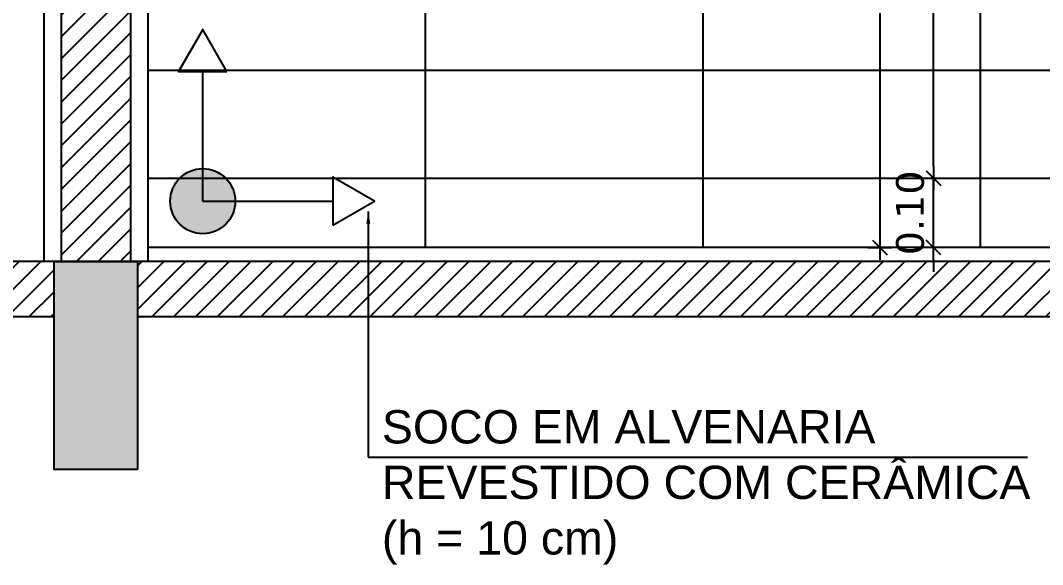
# Model space of a CAD drawing. Extents: x -36 to 357, y 137 to 237.
# Drawn here: x 33.109 to 34.583, y 171.725 to 172.509 of the extents above; entities that cross this region are included whole.
import ezdxf

# ---------------------------------------------------------------- set-up
doc = ezdxf.new("R2010")
doc.units = 0
doc.header["$LTSCALE"] = 0.01
doc.layers.get('0').update_dxf_attribs({"linetype": 'CONTINUOUS'})
doc.layers.get('DEFPOINTS').update_dxf_attribs({"linetype": 'CONTINUOUS'})
for name, color, linetype in [('01', 1, 'CONTINUOUS'), ('252', 252, 'CONTINUOUS'), ('A-PISOS-IDEN', 9, 'CONTINUOUS'), ('AR-CORTE', 1, 'CONTINUOUS'), ('AR-ID-PIS', 1, 'CONTINUOUS'), ('ARQ-ALV-CORTE', 3, 'CONTINUOUS'), ('ARQ-CTA-1_025', 1, 'CONTINUOUS'), ('ARQ-HTC', 9, 'CONTINUOUS'), ('ARQ-SMB-1_025', 1, 'CONTINUOUS'), ('ARQ-TXT-1_025', 2, 'CONTINUOUS')]:
    doc.layers.add(name, color=color, linetype=linetype)
doc.styles.add('ESC-50-A20', font='arial.ttf', dxfattribs={"height": 0.1})
doc.styles.add('FNDE Texto Cota 0025', font='verdana.ttf', dxfattribs={"height": 0.04})
doc.dimstyles.new('FNDE 1-0025', dxfattribs={"dimscale": 5, "dimtxt": 0.04, "dimasz": 0.0035, "dimexe": 0.15, "dimexo": 0.15, "dimgap": 0.0025, "dimtad": 1, "dimzin": 1, "dimdsep": 46, "dimtxsty": 'FNDE Texto Cota 0025', "dimblk": 'tic', "dimcen": 0.015, "dimdle": 0.15, "dimse1": 1, "dimse2": 1, "dimclrd": 251, "dimclre": 251, "dimclrt": 256, "dimaunit": 1, "dimadec": 3, "dimazin": 0, "dimtfac": 1, "dimtix": 1, "dimtmove": 2, "dimatfit": 3, "dimfxl": 0.15, "dimtvp": 1, "dimtolj": 1, "dimtzin": 0, "dimarcsym": 0})
pattern_1 = [(45, (-0.003814, -3.570742), (-0.0157154482, 0.0157154482), [])]

# ---------------------------------------------------------------- blocks, each defined once
blk = doc.blocks.new('ind-pis')
at = {"layer": 'AR-ID-PIS'}
h = blk.add_hatch(color=252, dxfattribs=at)
h.dxf.hatch_style = 1
edge = h.paths.add_edge_path()
edge.add_arc((0, 0), 0.05, 0, 360)
for q in [(-0.2, 0), (0, -0.1995)]:
    blk.add_line((0, 0), q, dxfattribs=at)
for points in [[(-0.2, 0.0371), (-0.2642, 0), (-0.2, -0.0371)], [(-0.0371, -0.1995), (0, -0.2638), (0.0371, -0.1995)]]:
    blk.add_lwpolyline(points, close=True, dxfattribs=at)
blk.add_circle((0, 0), 0.05, dxfattribs=at)
blk = doc.blocks.new('tic')
at = {"color": 251}
for p, q in [((0, -1), (0, 1)), ((-1, 0), (1, 0))]:
    blk.add_line(p, q, dxfattribs=at)
blk.add_line((-0.6, -0.6), (0.6, 0.6))
blk = doc.blocks.new('*D292')
at = {"layer": 'ARQ-CTA-1_025', "color": 251, "lineweight": -2, "transparency": 16777216}
blk.add_line((34.3481, 173.0649), (34.3481, 172.1996), dxfattribs=at)
at = {"layer": 'DEFPOINTS', "color": 0, "transparency": 16777216}
for p in [(33.1344, 173.0824), (34.3481, 172.1821), (34.5977, 172.1821)]:
    blk.add_point(p, dxfattribs=at)
at = {"layer": 'ARQ-CTA-1_025', "color": 251, "lineweight": -2, "transparency": 16777216, "xscale": 0.0175, "yscale": 0.0175, "zscale": 0.0175}
for p, rotation in [((34.3481, 173.0824), 90), ((34.3481, 172.1821), 270)]:
    blk.add_blockref('tic', p, dxfattribs=dict(at, rotation=rotation))
at = {"layer": 'ARQ-CTA-1_025', "transparency": 16777216, "insert": (34.3148, 172.6323), "char_height": 0.04, "attachment_point": 5, "rotation": 90, "style": 'FNDE Texto Cota 0025'}
blk.add_mtext('\\A1;0.90', dxfattribs=at)
blk = doc.blocks.new('*D293')
at = {"layer": 'ARQ-CTA-1_025', "color": 251, "lineweight": -2, "transparency": 16777216}
for p, q in [((34.4253, 172.2996), (34.4253, 172.3171)), ((34.4253, 172.1821), (34.4253, 172.2821)), ((34.4253, 172.1646), (34.4253, 172.1471))]:
    blk.add_line(p, q, dxfattribs=at)
at = {"layer": 'DEFPOINTS', "color": 0, "transparency": 16777216}
for p in [(34.4253, 172.2821), (34.5565, 172.2821), (34.5565, 172.1821)]:
    blk.add_point(p, dxfattribs=at)
at = {"layer": 'ARQ-CTA-1_025', "color": 251, "lineweight": -2, "transparency": 16777216, "xscale": 0.0175, "yscale": 0.0175, "zscale": 0.0175}
for p, rotation in [((34.4253, 172.2821), 270), ((34.4253, 172.1821), 90)]:
    blk.add_blockref('tic', p, dxfattribs=dict(at, rotation=rotation))
at = {"layer": 'ARQ-CTA-1_025', "transparency": 16777216, "insert": (34.3919, 172.2321), "char_height": 0.04, "attachment_point": 5, "rotation": 90, "style": 'FNDE Texto Cota 0025'}
blk.add_mtext('\\A1;0.10', dxfattribs=at)
blk = doc.blocks.new('*D294')
at = {"layer": 'ARQ-CTA-1_025', "color": 251, "lineweight": -2, "transparency": 16777216}
blk.add_line((34.4253, 172.2996), (34.4253, 173.0153), dxfattribs=at)
at = {"layer": 'DEFPOINTS', "color": 0, "transparency": 16777216}
for p in [(34.4253, 173.0328), (34.5565, 173.0328), (34.5565, 172.2821)]:
    blk.add_point(p, dxfattribs=at)
at = {"layer": 'ARQ-CTA-1_025', "color": 251, "lineweight": -2, "transparency": 16777216, "xscale": 0.0175, "yscale": 0.0175, "zscale": 0.0175}
for p, rotation in [((34.4253, 173.0328), 90), ((34.4253, 172.2821), 270)]:
    blk.add_blockref('tic', p, dxfattribs=dict(at, rotation=rotation))
at = {"layer": 'ARQ-CTA-1_025', "transparency": 16777216, "insert": (34.3919, 172.6574), "char_height": 0.04, "attachment_point": 5, "rotation": 90, "style": 'FNDE Texto Cota 0025'}
blk.add_mtext('\\A1;0.75', dxfattribs=at)

msp = doc.modelspace()

# ---------------------------------------------------------------- hatches: boundary and pattern name
at = {"layer": '01'}
h = msp.add_hatch(dxfattribs=at)
h.set_pattern_fill('ANSI31', color=253, scale=0.007)
h.set_pattern_definition(pattern_1)
h.paths.add_polyline_path([(38.3677, 172.1621), (38.4677, 172.1621), (38.4677, 174.6821), (38.3677, 174.6821)])
h.paths.add_polyline_path([(33.2677, 174.6821), (33.1677, 174.6821), (33.1677, 172.1621), (33.2677, 172.1621)])
h = msp.add_hatch(dxfattribs=at)
h.set_pattern_fill('ANSI31', color=253, scale=0.007)
h.set_pattern_definition([(45, (-0.018814, 0.834513), (-0.0157154482, 0.0157154482), [])])
h.paths.add_polyline_path([(33.1577, 172.1621), (32.9762, 172.1621), (32.9762, 172.1405), (33.0038, 172.0995), (32.9762, 172.0995), (32.9762, 172.0821), (33.1577, 172.0821)])
h = msp.add_hatch(dxfattribs=at)
h.set_pattern_fill('ANSI31', color=253, scale=0.007)
h.set_pattern_definition(pattern_1)
h.paths.add_polyline_path([(38.3577, 172.1621), (33.2777, 172.1621), (33.2777, 172.0821), (38.3577, 172.0821)])
at = {"layer": 'ARQ-HTC'}
h = msp.add_hatch(dxfattribs=at)
h.set_pattern_fill('AR-CONC', color=251, scale=0.001)
h.set_pattern_definition([(50, (-0.01881, 0.83451), (0.18218467, -0.01593909), [0.01905, -0.20955]), (355, (-0.01881, 0.83451), (-0.03524342, 0.19105685), [0.01524, -0.16764058]), (100.45144, (-0.00363, 0.83319), (0.14694125, 0.17511775), [0.01619, -0.17809024]), (46.1842, (-0.01881, 0.88531), (0.27107904, -0.04204233), [0.028575, -0.314325]), (96.63556, (0.00378, 0.8818), (0.23740413, 0.24742612), [0.02428502, -0.2671356]), (351.18415, (-0.0188, 0.8853), (0.23740413, 0.24742612), [0.02285997, -0.25145973]), (21, (0.00659, 0.87261), (0.15161439, -0.1022652), [0.01905, -0.20955]), (326, (0.00659, 0.87261), (0.06180203, 0.18418797), [0.01524, -0.16764]), (71.45144, (0.01922, 0.8641), (0.21341642, 0.08192277), [0.01619, -0.17808994]), (37.5, (-0.018814, 0.834513), (0.003088603, 0.08455504), [0, -0.165608, 0, -0.17018, 0, -0.168275]), (7.5, (-0.01881, 0.83451), (0.066819663, 0.100180575), [0, -0.097028, 0, -0.161798, 0, -0.064135]), (327.5, (-0.075456, 0.834513), (0.135590595, -0.005728744), [0, -0.0635, 0, -0.19812, 0, -0.26289]), (317.5, (-0.10086, 0.83451), (0.14812918, 0.02542649), [0, -0.08255, 0, -0.131572, 0, -0.18669])])
h.paths.add_polyline_path([(38.3577, 172.1621), (38.3577, 171.8621), (38.4777, 171.8621), (38.4777, 172.1621)])
h.paths.add_polyline_path([(33.2777, 171.8621), (33.2777, 172.1621), (33.1577, 172.1621), (33.1577, 171.8621)])

# ---------------------------------------------------------------- linework, layer by layer
at = {"layer": '01'}
for p, q in [((33.1427, 174.9571), (33.1427, 172.1621)), ((33.2927, 174.9571), (33.2927, 172.1621))]:
    msp.add_line(p, q, dxfattribs=at)
at = {"layer": '252', "color": 252}
for p, q in [((34.0927, 173.0328), (34.0927, 172.1821)), ((34.4927, 173.0328), (34.4927, 172.1821)), ((33.6927, 172.7824), (33.6927, 172.1821)), ((33.2927, 172.4379, 0.0536), (34.6427, 172.4379, 0.0536))]:
    msp.add_line(p, q, dxfattribs=at)
at = {"layer": 'A-PISOS-IDEN', "color": 1}
msp.add_line((38.3427, 172.1821), (33.2927, 172.1821), dxfattribs=at)
at = {"layer": 'AR-CORTE', "color": 2}
msp.add_line((33.2927, 172.2821), (34.6427, 172.2821), dxfattribs=at)
at = {"layer": 'ARQ-ALV-CORTE'}
for p, q in [((33.1677, 174.6821), (33.1677, 172.1621)), ((33.2677, 174.6821), (33.2677, 172.1621)), ((38.6883, 172.1621), (32.9762, 172.1621, -2)), ((33.1577, 172.0821, -1.9048), (32.9762, 172.0821, -2)), ((38.3577, 172.0821, -0.1735), (33.2777, 172.0821, -1.8418))]:
    msp.add_line(p, q, dxfattribs=at)
msp.add_lwpolyline([(33.2777, 171.8621), (33.1577, 171.8621), (33.1577, 172.1621), (33.2777, 172.1621)], close=True, dxfattribs=at)

# ---------------------------------------------------------------- block references
at = {"layer": 'AR-ID-PIS', "xscale": 0.937324063921778, "yscale": 0.937324063921778, "zscale": 0.937324063921778, "rotation": 180}
msp.add_blockref('ind-pis', (33.3719, 172.2489), dxfattribs=at)

# ---------------------------------------------------------------- texts
at = {"layer": 'ARQ-TXT-1_025', "insert": (33.6302, 171.9478), "char_height": 0.048, "width": 8.528178, "attachment_point": 1, "style": 'ESC-50-A20'}
msp.add_mtext('SOCO EM ALVENARIA \\PREVESTIDO COM CERÂMICA \\P(h = 10 cm)', dxfattribs=at)

# ---------------------------------------------------------------- dimensions: what is measured, and where the dimension line sits
at = {"layer": 'ARQ-CTA-1_025'}
for base, p1, p2, picture, middle in [((34.3481, 172.1821), (33.1344, 173.0824), (34.5977, 172.1821), '*D292', (34.3148, 172.6323)), ((34.4253, 173.0328), (34.5565, 172.2821), (34.5565, 173.0328), '*D294', (34.3919, 172.6574)), ((34.4253, 172.2821), (34.5565, 172.1821), (34.5565, 172.2821), '*D293', (34.3919, 172.2321))]:
    dim = msp.add_linear_dim(base=base, p1=p1, p2=p2, angle=90, dimstyle='FNDE 1-0025', dxfattribs=at)
    dim.commit()
    dim.dimension.update_dxf_attribs({"geometry": picture, "text_midpoint": middle})

# ---------------------------------------------------------------- leaders
at = {"layer": 'ARQ-SMB-1_025', "ltscale": 10}
msp.add_leader([(33.6106, 172.2338), (33.6106, 171.8801), (34.5609, 171.8801)], dimstyle='FNDE 1-0025', override={"dimlfac": 100, "dimclrd": 252, "dimclre": 252}, dxfattribs=at)

doc.saveas('drawing.dxf')
